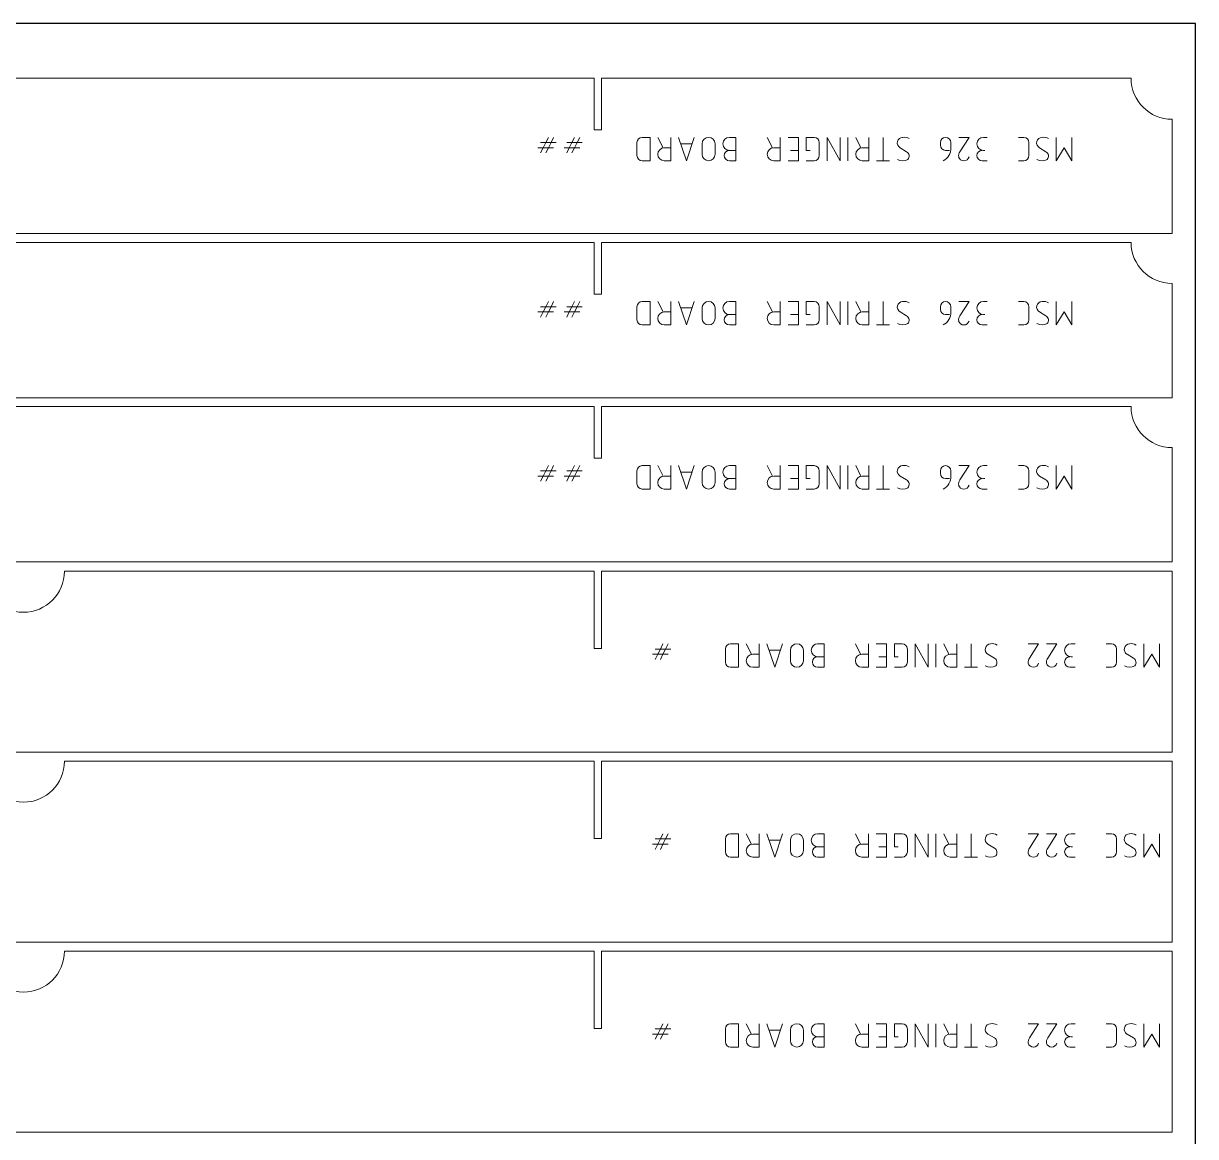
# Model space of a CAD drawing. Header units: millimetres. Extents: x 352 to 5752, y 371 to 2371.
# Drawn here: x 1952 to 2452, y 1897 to 2371 of the extents above; entities that cross this region are included whole.
import ezdxf

# ---------------------------------------------------------------- set-up
doc = ezdxf.new("R2010")
doc.units = ezdxf.units.MM
doc.layers.add('IV_MARK_SURFACE', color=2, linetype='Continuous', lineweight=5)
doc.layers.add('IV_OUTER_PROFILE', color=7, linetype='Continuous', lineweight=5)

msp = doc.modelspace()

# ---------------------------------------------------------------- linework, layer by layer
msp.add_lwpolyline([(1452.48, 371.21), (2452.48, 371.21), (2452.48, 2371.21), (1452.48, 2371.21)], close=True)
at = {"layer": 'IV_MARK_SURFACE'}
for p, q in [((2173.09, 2320.41), (2175.32, 2320.41)), ((2174.21, 2318.19), (2175.32, 2320.41)), ((2175.32, 2320.41), (2176.43, 2322.63)), ((2175.32, 2320.41), (2177.54, 2320.41)), ((2177.54, 2320.41), (2176.43, 2318.19)), ((2178.65, 2322.63), (2177.54, 2320.41)), ((2177.54, 2320.41), (2179.76, 2320.41)), ((2184.21, 2320.41), (2186.43, 2320.41)), ((2185.32, 2318.19), (2186.43, 2320.41)), ((2186.43, 2320.41), (2187.54, 2322.63)), ((2186.43, 2320.41), (2188.65, 2320.41)), ((2188.65, 2320.41), (2187.54, 2318.19)), ((2189.76, 2322.63), (2188.65, 2320.41)), ((2188.65, 2320.41), (2190.87, 2320.41)), ((2214.21, 2320.41), (2214.21, 2314.86)), ((2219.76, 2322.63), (2216.43, 2322.63)), ((2219.76, 2312.63), (2219.76, 2322.63)), ((2225.32, 2318.19), (2223.09, 2322.63)), ((2228.65, 2322.63), (2228.65, 2318.19)), ((2231.98, 2322.63), (2235.32, 2312.63)), ((2235.32, 2312.63), (2238.65, 2322.63)), ((2253.65, 2322.63), (2256.43, 2322.63)), ((2256.43, 2322.63), (2256.43, 2317.08)), ((2271.98, 2318.19), (2269.76, 2322.63)), ((2275.32, 2322.63), (2275.32, 2318.19)), ((2278.65, 2322.63), (2283.09, 2322.63)), ((2283.09, 2322.63), (2283.09, 2317.08)), ((2289.76, 2322.63), (2286.43, 2322.63)), ((2286.43, 2322.63), (2286.43, 2317.08)), ((2291.98, 2314.86), (2291.98, 2320.41)), ((2300.87, 2312.63), (2295.32, 2322.63)), ((2295.32, 2322.63), (2295.32, 2312.63)), ((2300.87, 2322.63), (2300.87, 2312.63)), ((2304.21, 2322.63), (2304.21, 2312.63)), ((2309.76, 2318.19), (2307.54, 2322.63)), ((2313.09, 2322.63), (2313.09, 2318.19)), ((2319.21, 2322.63), (2319.21, 2312.63)), ((2343.65, 2320.41), (2343.65, 2319.3)), ((2348.09, 2318.19), (2348.09, 2320.41)), ((2351.43, 2322.63), (2355.87, 2322.63)), ((2355.87, 2322.63), (2351.98, 2316.52)), ((2363.65, 2322.63), (2361.98, 2322.63)), ((2376.98, 2322.63), (2379.21, 2322.63)), ((2381.43, 2320.41), (2381.43, 2314.86)), ((2393.09, 2312.63), (2393.09, 2322.63)), ((2399.76, 2322.63), (2399.76, 2312.63)), ((2174.21, 2318.19), (2171.98, 2318.19)), ((2173.09, 2315.97), (2174.21, 2318.19)), ((2176.43, 2318.19), (2174.21, 2318.19)), ((2176.43, 2318.19), (2175.32, 2315.97)), ((2178.65, 2318.19), (2176.43, 2318.19)), ((2185.32, 2318.19), (2183.09, 2318.19)), ((2184.21, 2315.97), (2185.32, 2318.19)), ((2187.54, 2318.19), (2185.32, 2318.19)), ((2187.54, 2318.19), (2186.43, 2315.97)), ((2189.76, 2318.19), (2187.54, 2318.19)), ((2225.87, 2318.19), (2228.65, 2318.19)), ((2228.65, 2318.19), (2228.65, 2312.63)), ((2237.54, 2319.86), (2233.09, 2319.86)), ((2241.98, 2319.86), (2241.98, 2315.41)), ((2247.54, 2315.41), (2247.54, 2319.86)), ((2253.65, 2317.08), (2256.43, 2317.08)), ((2256.43, 2317.08), (2256.43, 2312.63)), ((2272.54, 2318.19), (2275.32, 2318.19)), ((2275.32, 2318.19), (2275.32, 2312.63)), ((2283.09, 2317.08), (2279.76, 2317.08)), ((2283.09, 2317.08), (2283.09, 2312.63)), ((2286.43, 2317.08), (2288.09, 2317.08)), ((2310.32, 2318.19), (2313.09, 2318.19)), ((2313.09, 2318.19), (2313.09, 2312.63)), ((2326.43, 2318.19), (2329.21, 2316.52)), ((2345.87, 2317.08), (2347.54, 2317.08)), ((2361.98, 2317.08), (2362.54, 2317.08)), ((2385.87, 2318.19), (2388.65, 2316.52)), ((2396.43, 2318.19), (2393.09, 2312.63)), ((2399.76, 2312.63), (2396.43, 2318.19)), ((2216.43, 2312.63), (2219.76, 2312.63)), ((2228.65, 2312.63), (2225.87, 2312.63)), ((2256.43, 2312.63), (2253.65, 2312.63)), ((2275.32, 2312.63), (2272.54, 2312.63)), ((2283.09, 2312.63), (2278.65, 2312.63)), ((2286.43, 2312.63), (2289.76, 2312.63)), ((2313.09, 2312.63), (2310.32, 2312.63)), ((2319.21, 2312.63), (2316.43, 2312.63)), ((2321.98, 2312.63), (2319.21, 2312.63)), ((2361.43, 2312.63), (2363.65, 2312.63)), ((2379.21, 2312.63), (2376.98, 2312.63)), ((2173.09, 2250.41), (2175.32, 2250.41)), ((2174.21, 2248.19), (2175.32, 2250.41)), ((2175.32, 2250.41), (2176.43, 2252.63)), ((2175.32, 2250.41), (2177.54, 2250.41)), ((2177.54, 2250.41), (2176.43, 2248.19)), ((2178.65, 2252.63), (2177.54, 2250.41)), ((2177.54, 2250.41), (2179.76, 2250.41)), ((2184.21, 2250.41), (2186.43, 2250.41)), ((2185.32, 2248.19), (2186.43, 2250.41)), ((2186.43, 2250.41), (2187.54, 2252.63)), ((2186.43, 2250.41), (2188.65, 2250.41)), ((2188.65, 2250.41), (2187.54, 2248.19)), ((2189.76, 2252.63), (2188.65, 2250.41)), ((2188.65, 2250.41), (2190.87, 2250.41)), ((2214.21, 2250.41), (2214.21, 2244.86)), ((2219.76, 2252.63), (2216.43, 2252.63)), ((2219.76, 2242.63), (2219.76, 2252.63)), ((2225.32, 2248.19), (2223.09, 2252.63)), ((2228.65, 2252.63), (2228.65, 2248.19)), ((2231.98, 2252.63), (2235.32, 2242.63)), ((2235.32, 2242.63), (2238.65, 2252.63)), ((2253.65, 2252.63), (2256.43, 2252.63)), ((2256.43, 2252.63), (2256.43, 2247.08)), ((2271.98, 2248.19), (2269.76, 2252.63)), ((2275.32, 2252.63), (2275.32, 2248.19)), ((2278.65, 2252.63), (2283.09, 2252.63)), ((2283.09, 2252.63), (2283.09, 2247.08)), ((2289.76, 2252.63), (2286.43, 2252.63)), ((2286.43, 2252.63), (2286.43, 2247.08)), ((2291.98, 2244.86), (2291.98, 2250.41)), ((2300.87, 2242.63), (2295.32, 2252.63)), ((2295.32, 2252.63), (2295.32, 2242.63)), ((2300.87, 2252.63), (2300.87, 2242.63)), ((2304.21, 2252.63), (2304.21, 2242.63)), ((2309.76, 2248.19), (2307.54, 2252.63)), ((2313.09, 2252.63), (2313.09, 2248.19)), ((2319.21, 2252.63), (2319.21, 2242.63)), ((2343.65, 2250.41), (2343.65, 2249.3)), ((2348.09, 2248.19), (2348.09, 2250.41)), ((2351.43, 2252.63), (2355.87, 2252.63)), ((2355.87, 2252.63), (2351.98, 2246.52)), ((2363.65, 2252.63), (2361.98, 2252.63)), ((2376.98, 2252.63), (2379.21, 2252.63)), ((2381.43, 2250.41), (2381.43, 2244.86)), ((2393.09, 2242.63), (2393.09, 2252.63)), ((2399.76, 2252.63), (2399.76, 2242.63)), ((2174.21, 2248.19), (2171.98, 2248.19)), ((2173.09, 2245.97), (2174.21, 2248.19)), ((2176.43, 2248.19), (2174.21, 2248.19)), ((2176.43, 2248.19), (2175.32, 2245.97)), ((2178.65, 2248.19), (2176.43, 2248.19)), ((2185.32, 2248.19), (2183.09, 2248.19)), ((2184.21, 2245.97), (2185.32, 2248.19)), ((2187.54, 2248.19), (2185.32, 2248.19)), ((2187.54, 2248.19), (2186.43, 2245.97)), ((2189.76, 2248.19), (2187.54, 2248.19)), ((2225.87, 2248.19), (2228.65, 2248.19)), ((2228.65, 2248.19), (2228.65, 2242.63)), ((2237.54, 2249.86), (2233.09, 2249.86)), ((2241.98, 2249.86), (2241.98, 2245.41)), ((2247.54, 2245.41), (2247.54, 2249.86)), ((2253.65, 2247.08), (2256.43, 2247.08)), ((2256.43, 2247.08), (2256.43, 2242.63)), ((2272.54, 2248.19), (2275.32, 2248.19)), ((2275.32, 2248.19), (2275.32, 2242.63)), ((2283.09, 2247.08), (2279.76, 2247.08)), ((2283.09, 2247.08), (2283.09, 2242.63)), ((2286.43, 2247.08), (2288.09, 2247.08)), ((2310.32, 2248.19), (2313.09, 2248.19)), ((2313.09, 2248.19), (2313.09, 2242.63)), ((2326.43, 2248.19), (2329.21, 2246.52)), ((2345.87, 2247.08), (2347.54, 2247.08)), ((2361.98, 2247.08), (2362.54, 2247.08)), ((2385.87, 2248.19), (2388.65, 2246.52)), ((2396.43, 2248.19), (2393.09, 2242.63)), ((2399.76, 2242.63), (2396.43, 2248.19)), ((2216.43, 2242.63), (2219.76, 2242.63)), ((2228.65, 2242.63), (2225.87, 2242.63)), ((2256.43, 2242.63), (2253.65, 2242.63)), ((2275.32, 2242.63), (2272.54, 2242.63)), ((2283.09, 2242.63), (2278.65, 2242.63)), ((2286.43, 2242.63), (2289.76, 2242.63)), ((2313.09, 2242.63), (2310.32, 2242.63)), ((2319.21, 2242.63), (2316.43, 2242.63)), ((2321.98, 2242.63), (2319.21, 2242.63)), ((2361.43, 2242.63), (2363.65, 2242.63)), ((2379.21, 2242.63), (2376.98, 2242.63)), ((2173.09, 2180.41), (2175.32, 2180.41)), ((2174.21, 2178.19), (2175.32, 2180.41)), ((2175.32, 2180.41), (2176.43, 2182.63)), ((2175.32, 2180.41), (2177.54, 2180.41)), ((2177.54, 2180.41), (2176.43, 2178.19)), ((2178.65, 2182.63), (2177.54, 2180.41)), ((2177.54, 2180.41), (2179.76, 2180.41)), ((2184.21, 2180.41), (2186.43, 2180.41)), ((2185.32, 2178.19), (2186.43, 2180.41)), ((2186.43, 2180.41), (2187.54, 2182.63)), ((2186.43, 2180.41), (2188.65, 2180.41)), ((2188.65, 2180.41), (2187.54, 2178.19)), ((2189.76, 2182.63), (2188.65, 2180.41)), ((2188.65, 2180.41), (2190.87, 2180.41)), ((2214.21, 2180.41), (2214.21, 2174.86)), ((2219.76, 2182.63), (2216.43, 2182.63)), ((2219.76, 2172.63), (2219.76, 2182.63)), ((2225.32, 2178.19), (2223.09, 2182.63)), ((2228.65, 2182.63), (2228.65, 2178.19)), ((2231.98, 2182.63), (2235.32, 2172.63)), ((2235.32, 2172.63), (2238.65, 2182.63)), ((2253.65, 2182.63), (2256.43, 2182.63)), ((2256.43, 2182.63), (2256.43, 2177.08)), ((2271.98, 2178.19), (2269.76, 2182.63)), ((2275.32, 2182.63), (2275.32, 2178.19)), ((2278.65, 2182.63), (2283.09, 2182.63)), ((2283.09, 2182.63), (2283.09, 2177.08)), ((2289.76, 2182.63), (2286.43, 2182.63)), ((2286.43, 2182.63), (2286.43, 2177.08)), ((2291.98, 2174.86), (2291.98, 2180.41)), ((2300.87, 2172.63), (2295.32, 2182.63)), ((2295.32, 2182.63), (2295.32, 2172.63)), ((2300.87, 2182.63), (2300.87, 2172.63)), ((2304.21, 2182.63), (2304.21, 2172.63)), ((2309.76, 2178.19), (2307.54, 2182.63)), ((2313.09, 2182.63), (2313.09, 2178.19)), ((2319.21, 2182.63), (2319.21, 2172.63)), ((2343.65, 2180.41), (2343.65, 2179.3)), ((2348.09, 2178.19), (2348.09, 2180.41)), ((2351.43, 2182.63), (2355.87, 2182.63)), ((2355.87, 2182.63), (2351.98, 2176.52)), ((2363.65, 2182.63), (2361.98, 2182.63)), ((2376.98, 2182.63), (2379.21, 2182.63)), ((2381.43, 2180.41), (2381.43, 2174.86)), ((2393.09, 2172.63), (2393.09, 2182.63)), ((2399.76, 2182.63), (2399.76, 2172.63)), ((2174.21, 2178.19), (2171.98, 2178.19)), ((2173.09, 2175.97), (2174.21, 2178.19)), ((2176.43, 2178.19), (2174.21, 2178.19)), ((2176.43, 2178.19), (2175.32, 2175.97)), ((2178.65, 2178.19), (2176.43, 2178.19)), ((2185.32, 2178.19), (2183.09, 2178.19)), ((2184.21, 2175.97), (2185.32, 2178.19)), ((2187.54, 2178.19), (2185.32, 2178.19)), ((2187.54, 2178.19), (2186.43, 2175.97)), ((2189.76, 2178.19), (2187.54, 2178.19)), ((2225.87, 2178.19), (2228.65, 2178.19)), ((2228.65, 2178.19), (2228.65, 2172.63)), ((2237.54, 2179.86), (2233.09, 2179.86)), ((2241.98, 2179.86), (2241.98, 2175.41)), ((2247.54, 2175.41), (2247.54, 2179.86)), ((2253.65, 2177.08), (2256.43, 2177.08)), ((2256.43, 2177.08), (2256.43, 2172.63)), ((2272.54, 2178.19), (2275.32, 2178.19)), ((2275.32, 2178.19), (2275.32, 2172.63)), ((2283.09, 2177.08), (2279.76, 2177.08)), ((2283.09, 2177.08), (2283.09, 2172.63)), ((2286.43, 2177.08), (2288.09, 2177.08)), ((2310.32, 2178.19), (2313.09, 2178.19)), ((2313.09, 2178.19), (2313.09, 2172.63)), ((2326.43, 2178.19), (2329.21, 2176.52)), ((2345.87, 2177.08), (2347.54, 2177.08)), ((2361.98, 2177.08), (2362.54, 2177.08)), ((2385.87, 2178.19), (2388.65, 2176.52)), ((2396.43, 2178.19), (2393.09, 2172.63)), ((2399.76, 2172.63), (2396.43, 2178.19)), ((2216.43, 2172.63), (2219.76, 2172.63)), ((2228.65, 2172.63), (2225.87, 2172.63)), ((2256.43, 2172.63), (2253.65, 2172.63)), ((2275.32, 2172.63), (2272.54, 2172.63)), ((2283.09, 2172.63), (2278.65, 2172.63)), ((2286.43, 2172.63), (2289.76, 2172.63)), ((2313.09, 2172.63), (2310.32, 2172.63)), ((2319.21, 2172.63), (2316.43, 2172.63)), ((2321.98, 2172.63), (2319.21, 2172.63)), ((2361.43, 2172.63), (2363.65, 2172.63)), ((2379.21, 2172.63), (2376.98, 2172.63)), ((2224.19, 2104.43), (2225.3, 2106.65)), ((2227.52, 2106.65), (2226.41, 2104.43)), ((2257.46, 2106.65), (2254.13, 2106.65)), ((2257.46, 2096.67), (2257.46, 2106.65)), ((2263, 2102.21), (2260.78, 2106.65)), ((2266.33, 2106.65), (2266.33, 2102.21)), ((2269.66, 2106.65), (2272.98, 2096.67)), ((2272.98, 2096.67), (2276.31, 2106.65)), ((2291.28, 2106.65), (2294.05, 2106.65)), ((2294.05, 2106.65), (2294.05, 2101.11)), ((2309.58, 2102.21), (2307.36, 2106.65)), ((2312.9, 2106.65), (2312.9, 2102.21)), ((2316.23, 2106.65), (2320.66, 2106.65)), ((2320.66, 2106.65), (2320.66, 2101.11)), ((2327.32, 2106.65), (2323.99, 2106.65)), ((2323.99, 2106.65), (2323.99, 2101.11)), ((2338.41, 2096.67), (2332.86, 2106.65)), ((2332.86, 2106.65), (2332.86, 2096.67)), ((2338.41, 2106.65), (2338.41, 2096.67)), ((2341.73, 2106.65), (2341.73, 2096.67)), ((2347.28, 2102.21), (2345.06, 2106.65)), ((2350.6, 2106.65), (2350.6, 2102.21)), ((2356.7, 2106.65), (2356.7, 2096.67)), ((2381.1, 2106.65), (2385.53, 2106.65)), ((2385.53, 2106.65), (2381.65, 2100.55)), ((2388.86, 2106.65), (2393.3, 2106.65)), ((2393.3, 2106.65), (2389.42, 2100.55)), ((2401.06, 2106.65), (2399.4, 2106.65)), ((2414.37, 2106.65), (2416.58, 2106.65)), ((2430.44, 2096.67), (2430.44, 2106.65)), ((2437.1, 2106.65), (2437.1, 2096.67)), ((2223.08, 2102.21), (2220.86, 2102.21)), ((2221.97, 2104.43), (2224.19, 2104.43)), ((2221.97, 2100), (2223.08, 2102.21)), ((2223.08, 2102.21), (2224.19, 2104.43)), ((2225.3, 2102.21), (2223.08, 2102.21)), ((2224.19, 2104.43), (2226.41, 2104.43)), ((2225.3, 2102.21), (2224.19, 2100)), ((2226.41, 2104.43), (2225.3, 2102.21)), ((2227.52, 2102.21), (2225.3, 2102.21)), ((2226.41, 2104.43), (2228.63, 2104.43)), ((2251.91, 2104.43), (2251.91, 2098.89)), ((2263.56, 2102.21), (2266.33, 2102.21)), ((2266.33, 2102.21), (2266.33, 2096.67)), ((2275.2, 2103.88), (2270.76, 2103.88)), ((2279.64, 2103.88), (2279.64, 2099.44)), ((2285.18, 2099.44), (2285.18, 2103.88)), ((2291.28, 2101.11), (2294.05, 2101.11)), ((2294.05, 2101.11), (2294.05, 2096.67)), ((2310.13, 2102.21), (2312.9, 2102.21)), ((2312.9, 2102.21), (2312.9, 2096.67)), ((2320.66, 2101.11), (2317.34, 2101.11)), ((2320.66, 2101.11), (2320.66, 2096.67)), ((2323.99, 2101.11), (2325.65, 2101.11)), ((2329.54, 2098.89), (2329.54, 2104.43)), ((2347.83, 2102.21), (2350.6, 2102.21)), ((2350.6, 2102.21), (2350.6, 2096.67)), ((2363.91, 2102.21), (2366.68, 2100.55)), ((2399.4, 2101.11), (2399.95, 2101.11)), ((2418.8, 2104.43), (2418.8, 2098.89)), ((2423.24, 2102.21), (2426.01, 2100.55)), ((2433.77, 2102.21), (2430.44, 2096.67)), ((2437.1, 2096.67), (2433.77, 2102.21)), ((2254.13, 2096.67), (2257.46, 2096.67)), ((2266.33, 2096.67), (2263.56, 2096.67)), ((2294.05, 2096.67), (2291.28, 2096.67)), ((2312.9, 2096.67), (2310.13, 2096.67)), ((2320.66, 2096.67), (2316.23, 2096.67)), ((2323.99, 2096.67), (2327.32, 2096.67)), ((2350.6, 2096.67), (2347.83, 2096.67)), ((2356.7, 2096.67), (2353.93, 2096.67)), ((2359.48, 2096.67), (2356.7, 2096.67)), ((2398.84, 2096.67), (2401.06, 2096.67)), ((2416.58, 2096.67), (2414.37, 2096.67)), ((2224.19, 2023.43), (2225.3, 2025.65)), ((2227.52, 2025.65), (2226.41, 2023.43)), ((2257.46, 2025.65), (2254.13, 2025.65)), ((2257.46, 2015.67), (2257.46, 2025.65)), ((2263, 2021.21), (2260.78, 2025.65)), ((2266.33, 2025.65), (2266.33, 2021.21)), ((2269.66, 2025.65), (2272.98, 2015.67)), ((2272.98, 2015.67), (2276.31, 2025.65)), ((2291.28, 2025.65), (2294.05, 2025.65)), ((2294.05, 2025.65), (2294.05, 2020.11)), ((2309.58, 2021.21), (2307.36, 2025.65)), ((2312.9, 2025.65), (2312.9, 2021.21)), ((2316.23, 2025.65), (2320.66, 2025.65)), ((2320.66, 2025.65), (2320.66, 2020.11)), ((2327.32, 2025.65), (2323.99, 2025.65)), ((2323.99, 2025.65), (2323.99, 2020.11)), ((2338.41, 2015.67), (2332.86, 2025.65)), ((2332.86, 2025.65), (2332.86, 2015.67)), ((2338.41, 2025.65), (2338.41, 2015.67)), ((2341.73, 2025.65), (2341.73, 2015.67)), ((2347.28, 2021.21), (2345.06, 2025.65)), ((2350.6, 2025.65), (2350.6, 2021.21)), ((2356.7, 2025.65), (2356.7, 2015.67)), ((2381.1, 2025.65), (2385.53, 2025.65)), ((2385.53, 2025.65), (2381.65, 2019.55)), ((2388.86, 2025.65), (2393.3, 2025.65)), ((2393.3, 2025.65), (2389.42, 2019.55)), ((2401.06, 2025.65), (2399.4, 2025.65)), ((2414.37, 2025.65), (2416.58, 2025.65)), ((2430.44, 2015.67), (2430.44, 2025.65)), ((2437.1, 2025.65), (2437.1, 2015.67)), ((2223.08, 2021.21), (2220.86, 2021.21)), ((2221.97, 2023.43), (2224.19, 2023.43)), ((2221.97, 2019), (2223.08, 2021.21)), ((2223.08, 2021.21), (2224.19, 2023.43)), ((2225.3, 2021.21), (2223.08, 2021.21)), ((2224.19, 2023.43), (2226.41, 2023.43)), ((2225.3, 2021.21), (2224.19, 2019)), ((2226.41, 2023.43), (2225.3, 2021.21)), ((2227.52, 2021.21), (2225.3, 2021.21)), ((2226.41, 2023.43), (2228.63, 2023.43)), ((2251.91, 2023.43), (2251.91, 2017.89)), ((2263.56, 2021.21), (2266.33, 2021.21)), ((2266.33, 2021.21), (2266.33, 2015.67)), ((2275.2, 2022.88), (2270.76, 2022.88)), ((2279.64, 2022.88), (2279.64, 2018.44)), ((2285.18, 2018.44), (2285.18, 2022.88)), ((2291.28, 2020.11), (2294.05, 2020.11)), ((2294.05, 2020.11), (2294.05, 2015.67)), ((2310.13, 2021.21), (2312.9, 2021.21)), ((2312.9, 2021.21), (2312.9, 2015.67)), ((2320.66, 2020.11), (2317.34, 2020.11)), ((2320.66, 2020.11), (2320.66, 2015.67)), ((2323.99, 2020.11), (2325.65, 2020.11)), ((2329.54, 2017.89), (2329.54, 2023.43)), ((2347.83, 2021.21), (2350.6, 2021.21)), ((2350.6, 2021.21), (2350.6, 2015.67)), ((2363.91, 2021.21), (2366.68, 2019.55)), ((2399.4, 2020.11), (2399.95, 2020.11)), ((2418.8, 2023.43), (2418.8, 2017.89)), ((2423.24, 2021.21), (2426.01, 2019.55)), ((2433.77, 2021.21), (2430.44, 2015.67)), ((2437.1, 2015.67), (2433.77, 2021.21)), ((2254.13, 2015.67), (2257.46, 2015.67)), ((2266.33, 2015.67), (2263.56, 2015.67)), ((2294.05, 2015.67), (2291.28, 2015.67)), ((2312.9, 2015.67), (2310.13, 2015.67)), ((2320.66, 2015.67), (2316.23, 2015.67)), ((2323.99, 2015.67), (2327.32, 2015.67)), ((2350.6, 2015.67), (2347.83, 2015.67)), ((2356.7, 2015.67), (2353.93, 2015.67)), ((2359.48, 2015.67), (2356.7, 2015.67)), ((2398.84, 2015.67), (2401.06, 2015.67)), ((2416.58, 2015.67), (2414.37, 2015.67)), ((2223.08, 1940.21), (2220.86, 1940.21)), ((2221.97, 1942.43), (2224.19, 1942.43)), ((2221.97, 1938), (2223.08, 1940.21)), ((2223.08, 1940.21), (2224.19, 1942.43)), ((2225.3, 1940.21), (2223.08, 1940.21)), ((2224.19, 1942.43), (2225.3, 1944.65)), ((2224.19, 1942.43), (2226.41, 1942.43)), ((2225.3, 1940.21), (2224.19, 1938)), ((2226.41, 1942.43), (2225.3, 1940.21)), ((2227.52, 1940.21), (2225.3, 1940.21)), ((2227.52, 1944.65), (2226.41, 1942.43)), ((2226.41, 1942.43), (2228.63, 1942.43)), ((2251.91, 1942.43), (2251.91, 1936.89)), ((2257.46, 1944.65), (2254.13, 1944.65)), ((2257.46, 1934.67), (2257.46, 1944.65)), ((2263, 1940.21), (2260.78, 1944.65)), ((2263.56, 1940.21), (2266.33, 1940.21)), ((2266.33, 1944.65), (2266.33, 1940.21)), ((2266.33, 1940.21), (2266.33, 1934.67)), ((2269.66, 1944.65), (2272.98, 1934.67)), ((2275.2, 1941.88), (2270.76, 1941.88)), ((2272.98, 1934.67), (2276.31, 1944.65)), ((2279.64, 1941.88), (2279.64, 1937.44)), ((2285.18, 1937.44), (2285.18, 1941.88)), ((2291.28, 1944.65), (2294.05, 1944.65)), ((2294.05, 1944.65), (2294.05, 1939.11)), ((2309.58, 1940.21), (2307.36, 1944.65)), ((2310.13, 1940.21), (2312.9, 1940.21)), ((2312.9, 1944.65), (2312.9, 1940.21)), ((2312.9, 1940.21), (2312.9, 1934.67)), ((2316.23, 1944.65), (2320.66, 1944.65)), ((2320.66, 1944.65), (2320.66, 1939.11)), ((2327.32, 1944.65), (2323.99, 1944.65)), ((2323.99, 1944.65), (2323.99, 1939.11)), ((2329.54, 1936.89), (2329.54, 1942.43)), ((2338.41, 1934.67), (2332.86, 1944.65)), ((2332.86, 1944.65), (2332.86, 1934.67)), ((2338.41, 1944.65), (2338.41, 1934.67)), ((2341.73, 1944.65), (2341.73, 1934.67)), ((2347.28, 1940.21), (2345.06, 1944.65)), ((2347.83, 1940.21), (2350.6, 1940.21)), ((2350.6, 1944.65), (2350.6, 1940.21)), ((2350.6, 1940.21), (2350.6, 1934.67)), ((2356.7, 1944.65), (2356.7, 1934.67)), ((2363.91, 1940.21), (2366.68, 1938.55)), ((2381.1, 1944.65), (2385.53, 1944.65)), ((2385.53, 1944.65), (2381.65, 1938.55)), ((2388.86, 1944.65), (2393.3, 1944.65)), ((2393.3, 1944.65), (2389.42, 1938.55)), ((2401.06, 1944.65), (2399.4, 1944.65)), ((2414.37, 1944.65), (2416.58, 1944.65)), ((2418.8, 1942.43), (2418.8, 1936.89)), ((2423.24, 1940.21), (2426.01, 1938.55)), ((2430.44, 1934.67), (2430.44, 1944.65)), ((2433.77, 1940.21), (2430.44, 1934.67)), ((2437.1, 1934.67), (2433.77, 1940.21)), ((2437.1, 1944.65), (2437.1, 1934.67)), ((2291.28, 1939.11), (2294.05, 1939.11)), ((2294.05, 1939.11), (2294.05, 1934.67)), ((2320.66, 1939.11), (2317.34, 1939.11)), ((2320.66, 1939.11), (2320.66, 1934.67)), ((2323.99, 1939.11), (2325.65, 1939.11)), ((2399.4, 1939.11), (2399.95, 1939.11)), ((2254.13, 1934.67), (2257.46, 1934.67)), ((2266.33, 1934.67), (2263.56, 1934.67)), ((2294.05, 1934.67), (2291.28, 1934.67)), ((2312.9, 1934.67), (2310.13, 1934.67)), ((2320.66, 1934.67), (2316.23, 1934.67)), ((2323.99, 1934.67), (2327.32, 1934.67)), ((2350.6, 1934.67), (2347.83, 1934.67)), ((2356.7, 1934.67), (2353.93, 1934.67)), ((2359.48, 1934.67), (2356.7, 1934.67)), ((2398.84, 1934.67), (2401.06, 1934.67)), ((2416.58, 1934.67), (2414.37, 1934.67))]:
    msp.add_line(p, q, dxfattribs=at)
for centre, radius, start, end in [((2216.43, 2320.41), 2.22, 90, 180), ((2244.76, 2319.86), 2.78, 0, 180), ((2253.65, 2319.86), 2.78, 90, 270), ((2289.76, 2320.41), 2.22, 0, 90), ((2327.64, 2320.25), 2.39, 92.3685, 239.559), ((2328.25, 2318.96), 3.74, 56.4174, 100.9627), ((2345.87, 2320.41), 2.22, 0, 180), ((2361.98, 2319.86), 2.78, 90, 270), ((2379.21, 2320.41), 2.22, 0, 90), ((2387.08, 2320.25), 2.39, 92.3685, 239.559), ((2387.69, 2318.96), 3.74, 56.4174, 100.9627), ((2225.87, 2315.41), 2.78, 90, 270), ((2244.76, 2315.41), 2.78, 180, 0), ((2253.65, 2314.86), 2.22, 90, 270), ((2272.54, 2315.41), 2.78, 90, 270), ((2310.32, 2315.41), 2.78, 90, 270), ((2328.08, 2314.62), 2.21, 319.6263, 59.2984), ((2345.87, 2319.3), 2.22, 180, 270), ((2342.33, 2317.87), 5.77, 294.8942, 3.1783), ((2354.42, 2314.73), 3.02, 143.6911, 188.2364), ((2361.43, 2314.86), 2.22, 90, 270), ((2387.52, 2314.62), 2.21, 319.6263, 59.2984), ((2216.43, 2314.86), 2.22, 180, 270), ((2289.76, 2314.86), 2.22, 270, 0), ((2327.54, 2317.32), 4.69, 241.7153, 298.2847), ((2353.65, 2314.95), 2.32, 196.4047, 343.5953), ((2379.21, 2314.86), 2.22, 270, 0), ((2386.98, 2317.32), 4.69, 241.7153, 298.2847), ((2216.43, 2250.41), 2.22, 90, 180), ((2244.76, 2249.86), 2.78, 0, 180), ((2253.65, 2249.86), 2.78, 90, 270), ((2289.76, 2250.41), 2.22, 0, 90), ((2327.64, 2250.25), 2.39, 92.3685, 239.559), ((2328.25, 2248.96), 3.74, 56.4174, 100.9627), ((2345.87, 2250.41), 2.22, 0, 180), ((2361.98, 2249.86), 2.78, 90, 270), ((2379.21, 2250.41), 2.22, 0, 90), ((2387.08, 2250.25), 2.39, 92.3685, 239.559), ((2387.69, 2248.96), 3.74, 56.4174, 100.9627), ((2225.87, 2245.41), 2.78, 90, 270), ((2244.76, 2245.41), 2.78, 180, 0), ((2253.65, 2244.86), 2.22, 90, 270), ((2272.54, 2245.41), 2.78, 90, 270), ((2310.32, 2245.41), 2.78, 90, 270), ((2328.08, 2244.62), 2.21, 319.6263, 59.2984), ((2345.87, 2249.3), 2.22, 180, 270), ((2342.33, 2247.87), 5.77, 294.8942, 3.1783), ((2354.42, 2244.73), 3.02, 143.6911, 188.2364), ((2361.43, 2244.86), 2.22, 90, 270), ((2387.52, 2244.62), 2.21, 319.6263, 59.2984), ((2216.43, 2244.86), 2.22, 180, 270), ((2289.76, 2244.86), 2.22, 270, 0), ((2327.54, 2247.32), 4.69, 241.7153, 298.2847), ((2353.65, 2244.95), 2.32, 196.4047, 343.5953), ((2379.21, 2244.86), 2.22, 270, 0), ((2386.98, 2247.32), 4.69, 241.7153, 298.2847), ((2216.43, 2180.41), 2.22, 90, 180), ((2244.76, 2179.86), 2.78, 0, 180), ((2253.65, 2179.86), 2.78, 90, 270), ((2289.76, 2180.41), 2.22, 0, 90), ((2327.64, 2180.25), 2.39, 92.3685, 239.559), ((2328.25, 2178.96), 3.74, 56.4174, 100.9627), ((2345.87, 2180.41), 2.22, 0, 180), ((2361.98, 2179.86), 2.78, 90, 270), ((2379.21, 2180.41), 2.22, 0, 90), ((2387.08, 2180.25), 2.39, 92.3685, 239.559), ((2387.69, 2178.96), 3.74, 56.4174, 100.9627), ((2225.87, 2175.41), 2.78, 90, 270), ((2244.76, 2175.41), 2.78, 180, 0), ((2253.65, 2174.86), 2.22, 90, 270), ((2272.54, 2175.41), 2.78, 90, 270), ((2310.32, 2175.41), 2.78, 90, 270), ((2328.08, 2174.62), 2.21, 319.6263, 59.2984), ((2345.87, 2179.3), 2.22, 180, 270), ((2342.33, 2177.87), 5.77, 294.8942, 3.1783), ((2354.42, 2174.73), 3.02, 143.6911, 188.2364), ((2361.43, 2174.86), 2.22, 90, 270), ((2387.52, 2174.62), 2.21, 319.6263, 59.2984), ((2216.43, 2174.86), 2.22, 180, 270), ((2289.76, 2174.86), 2.22, 270, 0), ((2327.54, 2177.32), 4.69, 241.7153, 298.2847), ((2353.65, 2174.95), 2.32, 196.4047, 343.5953), ((2379.21, 2174.86), 2.22, 270, 0), ((2386.98, 2177.32), 4.69, 241.7153, 298.2847), ((2254.13, 2104.43), 2.22, 90, 180), ((2282.41, 2103.88), 2.77, 0, 180), ((2291.28, 2103.88), 2.77, 90, 270), ((2327.32, 2104.43), 2.22, 0, 90), ((2365.12, 2104.27), 2.38, 92.3685, 239.559), ((2365.73, 2102.99), 3.73, 56.4174, 100.9627), ((2399.4, 2103.88), 2.77, 90, 270), ((2416.58, 2104.43), 2.22, 0, 90), ((2424.44, 2104.27), 2.38, 92.3685, 239.559), ((2425.05, 2102.99), 3.73, 56.4174, 100.9627), ((2263.56, 2099.44), 2.77, 90, 270), ((2291.28, 2098.89), 2.22, 90, 270), ((2310.13, 2099.44), 2.77, 90, 270), ((2347.83, 2099.44), 2.77, 90, 270), ((2365.56, 2098.65), 2.21, 319.6263, 59.2984), ((2384.08, 2098.77), 3.02, 143.6911, 188.2364), ((2391.85, 2098.77), 3.02, 143.6911, 188.2364), ((2398.84, 2098.89), 2.22, 90, 270), ((2424.88, 2098.65), 2.21, 319.6263, 59.2984), ((2254.13, 2098.89), 2.22, 180, 270), ((2282.41, 2099.44), 2.77, 180, 0), ((2327.32, 2098.89), 2.22, 270, 0), ((2365.02, 2101.35), 4.68, 241.7153, 298.2847), ((2383.32, 2098.99), 2.31, 196.4047, 343.5953), ((2391.08, 2098.99), 2.31, 196.4047, 343.5953), ((2416.58, 2098.89), 2.22, 270, 0), ((2424.35, 2101.35), 4.68, 241.7153, 298.2847), ((2254.13, 2023.43), 2.22, 90, 180), ((2282.41, 2022.88), 2.77, 0, 180), ((2291.28, 2022.88), 2.77, 90, 270), ((2327.32, 2023.43), 2.22, 0, 90), ((2365.12, 2023.27), 2.38, 92.3685, 239.559), ((2365.73, 2021.99), 3.73, 56.4174, 100.9627), ((2399.4, 2022.88), 2.77, 90, 270), ((2416.58, 2023.43), 2.22, 0, 90), ((2424.44, 2023.27), 2.38, 92.3685, 239.559), ((2425.05, 2021.99), 3.73, 56.4174, 100.9627), ((2263.56, 2018.44), 2.77, 90, 270), ((2291.28, 2017.89), 2.22, 90, 270), ((2310.13, 2018.44), 2.77, 90, 270), ((2347.83, 2018.44), 2.77, 90, 270), ((2398.84, 2017.89), 2.22, 90, 270), ((2254.13, 2017.89), 2.22, 180, 270), ((2282.41, 2018.44), 2.77, 180, 0), ((2327.32, 2017.89), 2.22, 270, 0), ((2365.02, 2020.35), 4.68, 241.7153, 298.2847), ((2365.56, 2017.65), 2.21, 319.6263, 59.2984), ((2384.08, 2017.77), 3.02, 143.6911, 188.2364), ((2383.32, 2017.99), 2.31, 196.4047, 343.5953), ((2391.85, 2017.77), 3.02, 143.6911, 188.2364), ((2391.08, 2017.99), 2.31, 196.4047, 343.5953), ((2416.58, 2017.89), 2.22, 270, 0), ((2424.35, 2020.35), 4.68, 241.7153, 298.2847), ((2424.88, 2017.65), 2.21, 319.6263, 59.2984), ((2254.13, 1942.43), 2.22, 90, 180), ((2263.56, 1937.44), 2.77, 90, 270), ((2282.41, 1941.88), 2.77, 0, 180), ((2291.28, 1941.88), 2.77, 90, 270), ((2310.13, 1937.44), 2.77, 90, 270), ((2327.32, 1942.43), 2.22, 0, 90), ((2347.83, 1937.44), 2.77, 90, 270), ((2365.12, 1942.27), 2.38, 92.3685, 239.559), ((2365.73, 1940.99), 3.73, 56.4174, 100.9627), ((2399.4, 1941.88), 2.77, 90, 270), ((2416.58, 1942.43), 2.22, 0, 90), ((2424.44, 1942.27), 2.38, 92.3685, 239.559), ((2425.05, 1940.99), 3.73, 56.4174, 100.9627), ((2254.13, 1936.89), 2.22, 180, 270), ((2282.41, 1937.44), 2.77, 180, 0), ((2291.28, 1936.89), 2.22, 90, 270), ((2327.32, 1936.89), 2.22, 270, 0), ((2365.02, 1939.35), 4.68, 241.7153, 298.2847), ((2365.56, 1936.65), 2.21, 319.6263, 59.2984), ((2384.08, 1936.77), 3.02, 143.6911, 188.2364), ((2383.32, 1936.99), 2.31, 196.4047, 343.5953), ((2391.85, 1936.77), 3.02, 143.6911, 188.2364), ((2391.08, 1936.99), 2.31, 196.4047, 343.5953), ((2398.84, 1936.89), 2.22, 90, 270), ((2416.58, 1936.89), 2.22, 270, 0), ((2424.35, 1939.35), 4.68, 241.7153, 298.2847), ((2424.88, 1936.65), 2.21, 319.6263, 59.2984)]:
    msp.add_arc(centre, radius, start, end, dxfattribs=at)
at = {"layer": 'IV_OUTER_PROFILE'}
for p, q in [((1709.08, 2347.82), (2195.88, 2347.82)), ((2195.88, 2325.82), (2195.88, 2347.82)), ((2199.08, 2347.82), (2199.08, 2325.82)), ((2199.08, 2347.82), (2424.98, 2347.82)), ((2442.48, 2330.32), (2442.48, 2281.61)), ((2199.08, 2325.82), (2195.88, 2325.82)), ((1462.48, 2281.61), (2442.48, 2281.61)), ((1709.08, 2277.82), (2195.88, 2277.82)), ((2195.88, 2255.82), (2195.88, 2277.82)), ((2199.08, 2277.82), (2199.08, 2255.82)), ((2199.08, 2277.82), (2424.98, 2277.82)), ((2442.48, 2260.32), (2442.48, 2211.61)), ((2199.08, 2255.82), (2195.88, 2255.82)), ((1462.48, 2211.61), (2442.48, 2211.61)), ((1709.08, 2207.82), (2195.88, 2207.82)), ((2195.88, 2185.82), (2195.88, 2207.82)), ((2199.08, 2207.82), (2199.08, 2185.82)), ((2199.08, 2207.82), (2424.98, 2207.82)), ((2442.48, 2190.32), (2442.48, 2141.61)), ((2199.08, 2185.82), (2195.88, 2185.82)), ((1462.48, 2141.61), (2442.48, 2141.61)), ((1969.98, 2137.61), (2195.88, 2137.61)), ((2195.88, 2104.61), (2195.88, 2137.61)), ((2199.08, 2137.61), (2199.08, 2104.61)), ((2199.08, 2137.61), (2442.48, 2137.61)), ((2442.48, 2137.61), (2442.48, 2060.41)), ((2199.08, 2104.61), (2195.88, 2104.61)), ((1462.48, 2060.41), (2442.48, 2060.41)), ((1969.98, 2056.61), (2195.88, 2056.61)), ((2195.88, 2023.61), (2195.88, 2056.61)), ((2199.08, 2056.61), (2199.08, 2023.61)), ((2199.08, 2056.61), (2442.48, 2056.61)), ((2442.48, 2056.61), (2442.48, 1979.41)), ((2199.08, 2023.61), (2195.88, 2023.61)), ((1462.48, 1979.41), (2442.48, 1979.41)), ((1969.98, 1975.61), (2195.88, 1975.61)), ((2195.88, 1942.61), (2195.88, 1975.61)), ((2199.08, 1975.61), (2199.08, 1942.61)), ((2199.08, 1975.61), (2442.48, 1975.61)), ((2442.48, 1975.61), (2442.48, 1898.41)), ((2199.08, 1942.61), (2195.88, 1942.61)), ((1462.48, 1898.41), (2442.48, 1898.41))]:
    msp.add_line(p, q, dxfattribs=at)
for centre, end in [((2442.48, 2347.82), 270), ((2442.48, 2277.82), 270), ((2442.48, 2207.82), 270), ((1952.48, 2137.61), 0), ((1952.48, 2056.61), 0), ((1952.48, 1975.61), 0)]:
    msp.add_arc(centre, 17.5, 180, end, dxfattribs=at)

doc.saveas('drawing.dxf')
